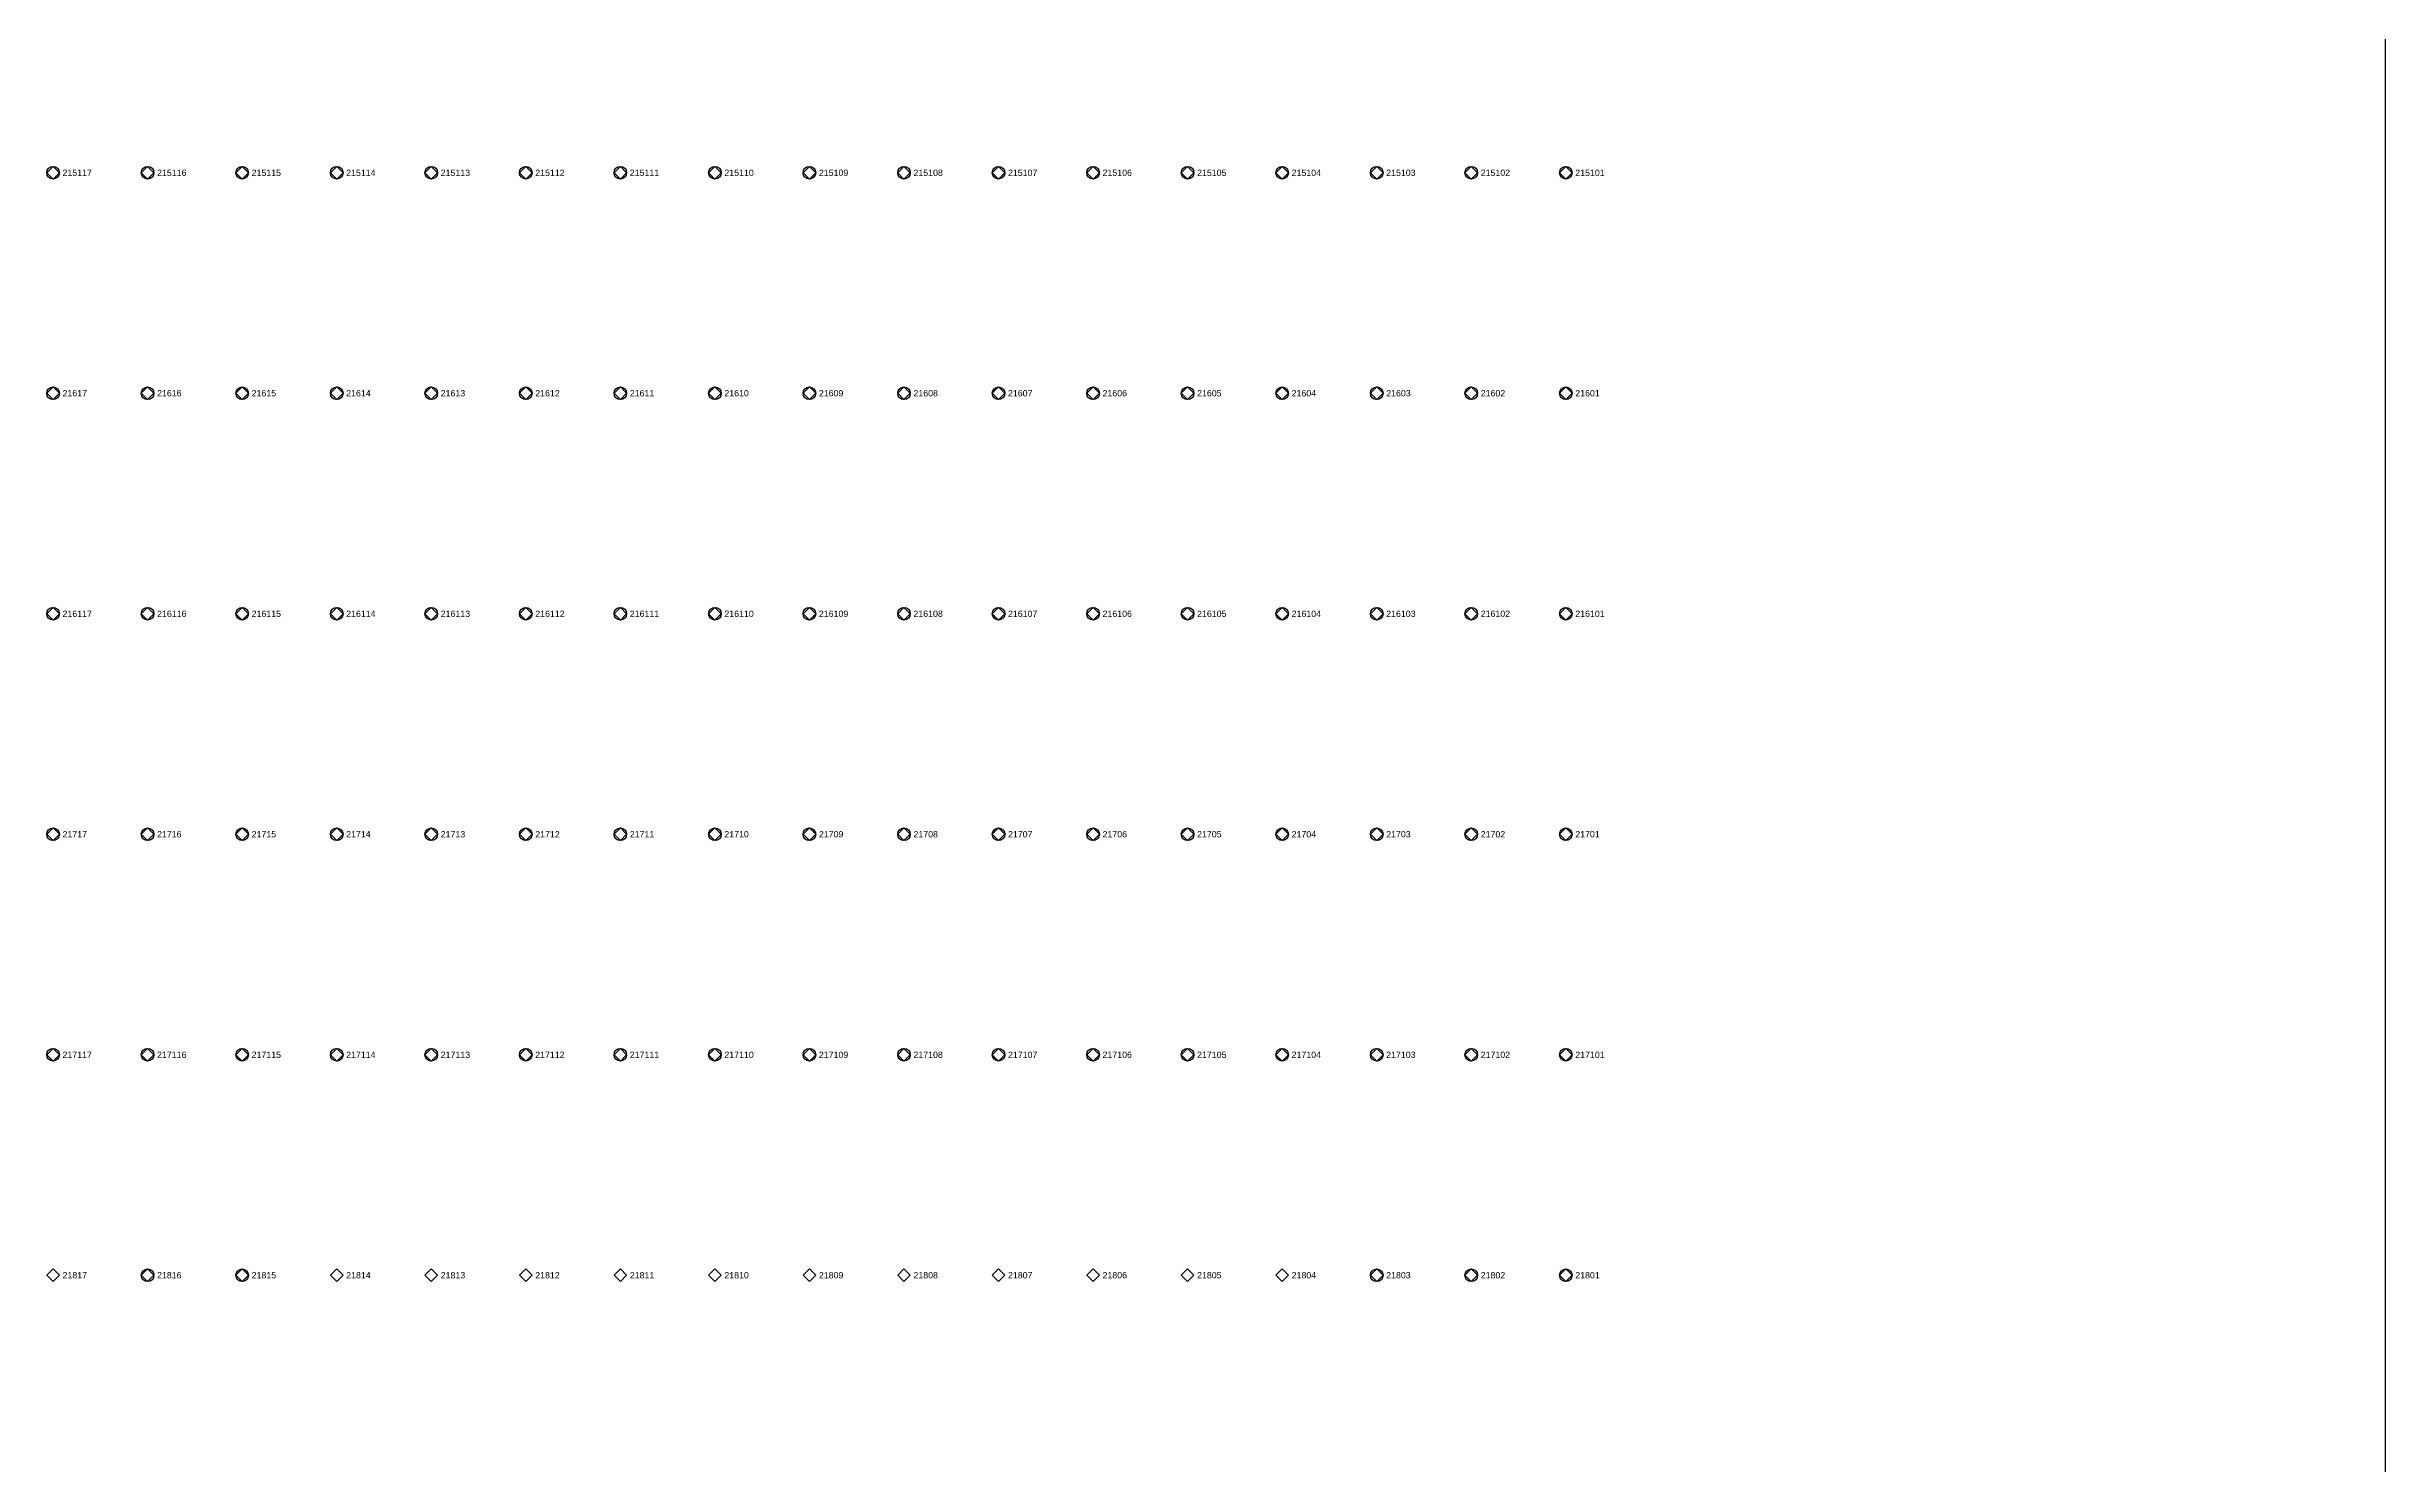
# Model space of a CAD drawing. Extents: x -5 to 376, y -217 to 241.
# Drawn here: x 282 to 376.2, y -102.3 to -45.1 of the extents above; entities that cross this region are included whole.
import ezdxf

# ---------------------------------------------------------------- set-up
doc = ezdxf.new("R2010")
doc.units = 0
for name, color, linetype in [('FIXTURE_INTERFACE_PIN', 4, 'CONTINUOUS'), ('FIXTURE_OUTLINE', 144, 'CONTINUOUS'), ('TESTER_INTERFACE_PIN', 144, 'CONTINUOUS'), ('TESTER_INTERFACE_PIN_LABEL', 144, 'CONTINUOUS')]:
    doc.layers.add(name, color=color, linetype=linetype)
doc.styles.get("Standard").update_dxf_attribs({"font": 'arial.ttf'})

msp = doc.modelspace()

# ---------------------------------------------------------------- linework, layer by layer
at = {"layer": 'FIXTURE_INTERFACE_PIN'}
for centre in [(282.22194, -50.2285), (286.03194, -50.2285), (289.84194, -50.2285), (293.65194, -50.2285), (297.46194, -50.2285), (301.27194, -50.2285), (305.08194, -50.2285), (308.89194, -50.2285), (312.70194, -50.2285), (316.51194, -50.2285), (320.32194, -50.2285), (324.13194, -50.2285), (327.94194, -50.2285), (331.75194, -50.2285), (335.56194, -50.2285), (339.37194, -50.2285), (343.18194, -50.2285), (282.22194, -59.1185), (286.03194, -59.1185), (289.84194, -59.1185), (293.65194, -59.1185), (297.46194, -59.1185), (301.27194, -59.1185), (305.08194, -59.1185), (308.89194, -59.1185), (312.70194, -59.1185), (316.51194, -59.1185), (320.32194, -59.1185), (324.13194, -59.1185), (327.94194, -59.1185), (331.75194, -59.1185), (335.56194, -59.1185), (339.37194, -59.1185), (343.18194, -59.1185), (282.22194, -68.0085), (286.03194, -68.0085), (289.84194, -68.0085), (293.65194, -68.0085), (297.46194, -68.0085), (301.27194, -68.0085), (305.08194, -68.0085), (308.89194, -68.0085), (312.70194, -68.0085), (316.51194, -68.0085), (320.32194, -68.0085), (324.13194, -68.0085), (327.94194, -68.0085), (331.75194, -68.0085), (335.56194, -68.0085), (339.37194, -68.0085), (343.18194, -68.0085), (282.22194, -76.8985), (286.03194, -76.8985), (289.84194, -76.8985), (293.65194, -76.8985), (297.46194, -76.8985), (301.27194, -76.8985), (305.08194, -76.8985), (308.89194, -76.8985), (312.70194, -76.8985), (316.51194, -76.8985), (320.32194, -76.8985), (324.13194, -76.8985), (327.94194, -76.8985), (331.75194, -76.8985), (335.56194, -76.8985), (339.37194, -76.8985), (343.18194, -76.8985), (282.22194, -85.7885), (286.03194, -85.7885), (289.84194, -85.7885), (293.65194, -85.7885), (297.46194, -85.7885), (301.27194, -85.7885), (305.08194, -85.7885), (308.89194, -85.7885), (312.70194, -85.7885), (316.51194, -85.7885), (320.32194, -85.7885), (324.13194, -85.7885), (327.94194, -85.7885), (331.75194, -85.7885), (335.56194, -85.7885), (339.37194, -85.7885), (343.18194, -85.7885), (286.03194, -94.6785), (289.84194, -94.6785), (335.56194, -94.6785), (339.37194, -94.6785), (343.18194, -94.6785)]:
    msp.add_circle(centre, 0.254, dxfattribs=at)
at = {"layer": 'FIXTURE_OUTLINE'}
msp.add_line((376.20194, 240.6015), (376.20194, -216.5985), dxfattribs=at)
at = {"layer": 'TESTER_INTERFACE_PIN'}
for p, q in [((282.22194, -49.9745), (281.96794, -50.2285)), ((281.96794, -50.2285), (282.22194, -50.4825)), ((282.47594, -50.2285), (282.22194, -49.9745)), ((282.22194, -50.4825), (282.47594, -50.2285)), ((286.03194, -49.9745), (285.77794, -50.2285)), ((285.77794, -50.2285), (286.03194, -50.4825)), ((286.28594, -50.2285), (286.03194, -49.9745)), ((286.03194, -50.4825), (286.28594, -50.2285)), ((289.84194, -49.9745), (289.58794, -50.2285)), ((289.58794, -50.2285), (289.84194, -50.4825)), ((290.09594, -50.2285), (289.84194, -49.9745)), ((289.84194, -50.4825), (290.09594, -50.2285)), ((293.65194, -49.9745), (293.39794, -50.2285)), ((293.39794, -50.2285), (293.65194, -50.4825)), ((293.90594, -50.2285), (293.65194, -49.9745)), ((293.65194, -50.4825), (293.90594, -50.2285)), ((297.46194, -49.9745), (297.20794, -50.2285)), ((297.20794, -50.2285), (297.46194, -50.4825)), ((297.71594, -50.2285), (297.46194, -49.9745)), ((297.46194, -50.4825), (297.71594, -50.2285)), ((301.27194, -49.9745), (301.01794, -50.2285)), ((301.01794, -50.2285), (301.27194, -50.4825)), ((301.52594, -50.2285), (301.27194, -49.9745)), ((301.27194, -50.4825), (301.52594, -50.2285)), ((305.08194, -49.9745), (304.82794, -50.2285)), ((304.82794, -50.2285), (305.08194, -50.4825)), ((305.33594, -50.2285), (305.08194, -49.9745)), ((305.08194, -50.4825), (305.33594, -50.2285)), ((308.89194, -49.9745), (308.63794, -50.2285)), ((308.63794, -50.2285), (308.89194, -50.4825)), ((309.14594, -50.2285), (308.89194, -49.9745)), ((308.89194, -50.4825), (309.14594, -50.2285)), ((312.70194, -49.9745), (312.44794, -50.2285)), ((312.44794, -50.2285), (312.70194, -50.4825)), ((312.95594, -50.2285), (312.70194, -49.9745)), ((312.70194, -50.4825), (312.95594, -50.2285)), ((316.51194, -49.9745), (316.25794, -50.2285)), ((316.25794, -50.2285), (316.51194, -50.4825)), ((316.76594, -50.2285), (316.51194, -49.9745)), ((316.51194, -50.4825), (316.76594, -50.2285)), ((320.32194, -49.9745), (320.06794, -50.2285)), ((320.06794, -50.2285), (320.32194, -50.4825)), ((320.57594, -50.2285), (320.32194, -49.9745)), ((320.32194, -50.4825), (320.57594, -50.2285)), ((324.13194, -49.9745), (323.87794, -50.2285)), ((323.87794, -50.2285), (324.13194, -50.4825)), ((324.38594, -50.2285), (324.13194, -49.9745)), ((324.13194, -50.4825), (324.38594, -50.2285)), ((327.94194, -49.9745), (327.68794, -50.2285)), ((327.68794, -50.2285), (327.94194, -50.4825)), ((328.19594, -50.2285), (327.94194, -49.9745)), ((327.94194, -50.4825), (328.19594, -50.2285)), ((331.75194, -49.9745), (331.49794, -50.2285)), ((331.49794, -50.2285), (331.75194, -50.4825)), ((332.00594, -50.2285), (331.75194, -49.9745)), ((331.75194, -50.4825), (332.00594, -50.2285)), ((335.56194, -49.9745), (335.30794, -50.2285)), ((335.30794, -50.2285), (335.56194, -50.4825)), ((335.81594, -50.2285), (335.56194, -49.9745)), ((335.56194, -50.4825), (335.81594, -50.2285)), ((339.37194, -49.9745), (339.11794, -50.2285)), ((339.11794, -50.2285), (339.37194, -50.4825)), ((339.62594, -50.2285), (339.37194, -49.9745)), ((339.37194, -50.4825), (339.62594, -50.2285)), ((343.18194, -49.9745), (342.92794, -50.2285)), ((342.92794, -50.2285), (343.18194, -50.4825)), ((343.43594, -50.2285), (343.18194, -49.9745)), ((343.18194, -50.4825), (343.43594, -50.2285)), ((282.22194, -58.8645), (281.96794, -59.1185)), ((281.96794, -59.1185), (282.22194, -59.3725)), ((282.47594, -59.1185), (282.22194, -58.8645)), ((282.22194, -59.3725), (282.47594, -59.1185)), ((286.03194, -58.8645), (285.77794, -59.1185)), ((285.77794, -59.1185), (286.03194, -59.3725)), ((286.28594, -59.1185), (286.03194, -58.8645)), ((286.03194, -59.3725), (286.28594, -59.1185)), ((289.84194, -58.8645), (289.58794, -59.1185)), ((289.58794, -59.1185), (289.84194, -59.3725)), ((290.09594, -59.1185), (289.84194, -58.8645)), ((289.84194, -59.3725), (290.09594, -59.1185)), ((293.65194, -58.8645), (293.39794, -59.1185)), ((293.39794, -59.1185), (293.65194, -59.3725)), ((293.90594, -59.1185), (293.65194, -58.8645)), ((293.65194, -59.3725), (293.90594, -59.1185)), ((297.46194, -58.8645), (297.20794, -59.1185)), ((297.20794, -59.1185), (297.46194, -59.3725)), ((297.71594, -59.1185), (297.46194, -58.8645)), ((297.46194, -59.3725), (297.71594, -59.1185)), ((301.27194, -58.8645), (301.01794, -59.1185)), ((301.01794, -59.1185), (301.27194, -59.3725)), ((301.52594, -59.1185), (301.27194, -58.8645)), ((301.27194, -59.3725), (301.52594, -59.1185)), ((305.08194, -58.8645), (304.82794, -59.1185)), ((304.82794, -59.1185), (305.08194, -59.3725)), ((305.33594, -59.1185), (305.08194, -58.8645)), ((305.08194, -59.3725), (305.33594, -59.1185)), ((308.89194, -58.8645), (308.63794, -59.1185)), ((308.63794, -59.1185), (308.89194, -59.3725)), ((309.14594, -59.1185), (308.89194, -58.8645)), ((308.89194, -59.3725), (309.14594, -59.1185)), ((312.70194, -58.8645), (312.44794, -59.1185)), ((312.44794, -59.1185), (312.70194, -59.3725)), ((312.95594, -59.1185), (312.70194, -58.8645)), ((312.70194, -59.3725), (312.95594, -59.1185)), ((316.51194, -58.8645), (316.25794, -59.1185)), ((316.25794, -59.1185), (316.51194, -59.3725)), ((316.76594, -59.1185), (316.51194, -58.8645)), ((316.51194, -59.3725), (316.76594, -59.1185)), ((320.32194, -58.8645), (320.06794, -59.1185)), ((320.06794, -59.1185), (320.32194, -59.3725)), ((320.57594, -59.1185), (320.32194, -58.8645)), ((320.32194, -59.3725), (320.57594, -59.1185)), ((324.13194, -58.8645), (323.87794, -59.1185)), ((323.87794, -59.1185), (324.13194, -59.3725)), ((324.38594, -59.1185), (324.13194, -58.8645)), ((324.13194, -59.3725), (324.38594, -59.1185)), ((327.94194, -58.8645), (327.68794, -59.1185)), ((327.68794, -59.1185), (327.94194, -59.3725)), ((328.19594, -59.1185), (327.94194, -58.8645)), ((327.94194, -59.3725), (328.19594, -59.1185)), ((331.75194, -58.8645), (331.49794, -59.1185)), ((331.49794, -59.1185), (331.75194, -59.3725)), ((332.00594, -59.1185), (331.75194, -58.8645)), ((331.75194, -59.3725), (332.00594, -59.1185)), ((335.56194, -58.8645), (335.30794, -59.1185)), ((335.30794, -59.1185), (335.56194, -59.3725)), ((335.81594, -59.1185), (335.56194, -58.8645)), ((335.56194, -59.3725), (335.81594, -59.1185)), ((339.37194, -58.8645), (339.11794, -59.1185)), ((339.11794, -59.1185), (339.37194, -59.3725)), ((339.62594, -59.1185), (339.37194, -58.8645)), ((339.37194, -59.3725), (339.62594, -59.1185)), ((343.18194, -58.8645), (342.92794, -59.1185)), ((342.92794, -59.1185), (343.18194, -59.3725)), ((343.43594, -59.1185), (343.18194, -58.8645)), ((343.18194, -59.3725), (343.43594, -59.1185)), ((282.22194, -67.7545), (281.96794, -68.0085)), ((282.47594, -68.0085), (282.22194, -67.7545)), ((286.03194, -67.7545), (285.77794, -68.0085)), ((286.28594, -68.0085), (286.03194, -67.7545)), ((289.84194, -67.7545), (289.58794, -68.0085)), ((290.09594, -68.0085), (289.84194, -67.7545)), ((293.65194, -67.7545), (293.39794, -68.0085)), ((293.90594, -68.0085), (293.65194, -67.7545)), ((297.46194, -67.7545), (297.20794, -68.0085)), ((297.71594, -68.0085), (297.46194, -67.7545)), ((301.27194, -67.7545), (301.01794, -68.0085)), ((301.52594, -68.0085), (301.27194, -67.7545)), ((305.08194, -67.7545), (304.82794, -68.0085)), ((305.33594, -68.0085), (305.08194, -67.7545)), ((308.89194, -67.7545), (308.63794, -68.0085)), ((309.14594, -68.0085), (308.89194, -67.7545)), ((312.70194, -67.7545), (312.44794, -68.0085)), ((312.95594, -68.0085), (312.70194, -67.7545)), ((316.51194, -67.7545), (316.25794, -68.0085)), ((316.76594, -68.0085), (316.51194, -67.7545)), ((320.32194, -67.7545), (320.06794, -68.0085)), ((320.57594, -68.0085), (320.32194, -67.7545)), ((324.13194, -67.7545), (323.87794, -68.0085)), ((324.38594, -68.0085), (324.13194, -67.7545)), ((327.94194, -67.7545), (327.68794, -68.0085)), ((328.19594, -68.0085), (327.94194, -67.7545)), ((331.75194, -67.7545), (331.49794, -68.0085)), ((332.00594, -68.0085), (331.75194, -67.7545)), ((335.56194, -67.7545), (335.30794, -68.0085)), ((335.81594, -68.0085), (335.56194, -67.7545)), ((339.37194, -67.7545), (339.11794, -68.0085)), ((339.62594, -68.0085), (339.37194, -67.7545)), ((343.18194, -67.7545), (342.92794, -68.0085)), ((343.43594, -68.0085), (343.18194, -67.7545)), ((281.96794, -68.0085), (282.22194, -68.2625)), ((282.22194, -68.2625), (282.47594, -68.0085)), ((285.77794, -68.0085), (286.03194, -68.2625)), ((286.03194, -68.2625), (286.28594, -68.0085)), ((289.58794, -68.0085), (289.84194, -68.2625)), ((289.84194, -68.2625), (290.09594, -68.0085)), ((293.39794, -68.0085), (293.65194, -68.2625)), ((293.65194, -68.2625), (293.90594, -68.0085)), ((297.20794, -68.0085), (297.46194, -68.2625)), ((297.46194, -68.2625), (297.71594, -68.0085)), ((301.01794, -68.0085), (301.27194, -68.2625)), ((301.27194, -68.2625), (301.52594, -68.0085)), ((304.82794, -68.0085), (305.08194, -68.2625)), ((305.08194, -68.2625), (305.33594, -68.0085)), ((308.63794, -68.0085), (308.89194, -68.2625)), ((308.89194, -68.2625), (309.14594, -68.0085)), ((312.44794, -68.0085), (312.70194, -68.2625)), ((312.70194, -68.2625), (312.95594, -68.0085)), ((316.25794, -68.0085), (316.51194, -68.2625)), ((316.51194, -68.2625), (316.76594, -68.0085)), ((320.06794, -68.0085), (320.32194, -68.2625)), ((320.32194, -68.2625), (320.57594, -68.0085)), ((323.87794, -68.0085), (324.13194, -68.2625)), ((324.13194, -68.2625), (324.38594, -68.0085)), ((327.68794, -68.0085), (327.94194, -68.2625)), ((327.94194, -68.2625), (328.19594, -68.0085)), ((331.49794, -68.0085), (331.75194, -68.2625)), ((331.75194, -68.2625), (332.00594, -68.0085)), ((335.30794, -68.0085), (335.56194, -68.2625)), ((335.56194, -68.2625), (335.81594, -68.0085)), ((339.11794, -68.0085), (339.37194, -68.2625)), ((339.37194, -68.2625), (339.62594, -68.0085)), ((342.92794, -68.0085), (343.18194, -68.2625)), ((343.18194, -68.2625), (343.43594, -68.0085)), ((282.22194, -76.6445), (281.96794, -76.8985)), ((281.96794, -76.8985), (282.22194, -77.1525)), ((282.47594, -76.8985), (282.22194, -76.6445)), ((282.22194, -77.1525), (282.47594, -76.8985)), ((286.03194, -76.6445), (285.77794, -76.8985)), ((285.77794, -76.8985), (286.03194, -77.1525)), ((286.28594, -76.8985), (286.03194, -76.6445)), ((286.03194, -77.1525), (286.28594, -76.8985)), ((289.84194, -76.6445), (289.58794, -76.8985)), ((289.58794, -76.8985), (289.84194, -77.1525)), ((290.09594, -76.8985), (289.84194, -76.6445)), ((289.84194, -77.1525), (290.09594, -76.8985)), ((293.65194, -76.6445), (293.39794, -76.8985)), ((293.39794, -76.8985), (293.65194, -77.1525)), ((293.90594, -76.8985), (293.65194, -76.6445)), ((293.65194, -77.1525), (293.90594, -76.8985)), ((297.46194, -76.6445), (297.20794, -76.8985)), ((297.20794, -76.8985), (297.46194, -77.1525)), ((297.71594, -76.8985), (297.46194, -76.6445)), ((297.46194, -77.1525), (297.71594, -76.8985)), ((301.27194, -76.6445), (301.01794, -76.8985)), ((301.01794, -76.8985), (301.27194, -77.1525)), ((301.52594, -76.8985), (301.27194, -76.6445)), ((301.27194, -77.1525), (301.52594, -76.8985)), ((305.08194, -76.6445), (304.82794, -76.8985)), ((304.82794, -76.8985), (305.08194, -77.1525)), ((305.33594, -76.8985), (305.08194, -76.6445)), ((305.08194, -77.1525), (305.33594, -76.8985)), ((308.89194, -76.6445), (308.63794, -76.8985)), ((308.63794, -76.8985), (308.89194, -77.1525)), ((309.14594, -76.8985), (308.89194, -76.6445)), ((308.89194, -77.1525), (309.14594, -76.8985)), ((312.70194, -76.6445), (312.44794, -76.8985)), ((312.44794, -76.8985), (312.70194, -77.1525)), ((312.95594, -76.8985), (312.70194, -76.6445)), ((312.70194, -77.1525), (312.95594, -76.8985)), ((316.51194, -76.6445), (316.25794, -76.8985)), ((316.25794, -76.8985), (316.51194, -77.1525)), ((316.76594, -76.8985), (316.51194, -76.6445)), ((316.51194, -77.1525), (316.76594, -76.8985)), ((320.32194, -76.6445), (320.06794, -76.8985)), ((320.06794, -76.8985), (320.32194, -77.1525)), ((320.57594, -76.8985), (320.32194, -76.6445)), ((320.32194, -77.1525), (320.57594, -76.8985)), ((324.13194, -76.6445), (323.87794, -76.8985)), ((323.87794, -76.8985), (324.13194, -77.1525)), ((324.38594, -76.8985), (324.13194, -76.6445)), ((324.13194, -77.1525), (324.38594, -76.8985)), ((327.94194, -76.6445), (327.68794, -76.8985)), ((327.68794, -76.8985), (327.94194, -77.1525)), ((328.19594, -76.8985), (327.94194, -76.6445)), ((327.94194, -77.1525), (328.19594, -76.8985)), ((331.75194, -76.6445), (331.49794, -76.8985)), ((331.49794, -76.8985), (331.75194, -77.1525)), ((332.00594, -76.8985), (331.75194, -76.6445)), ((331.75194, -77.1525), (332.00594, -76.8985)), ((335.56194, -76.6445), (335.30794, -76.8985)), ((335.30794, -76.8985), (335.56194, -77.1525)), ((335.81594, -76.8985), (335.56194, -76.6445)), ((335.56194, -77.1525), (335.81594, -76.8985)), ((339.37194, -76.6445), (339.11794, -76.8985)), ((339.11794, -76.8985), (339.37194, -77.1525)), ((339.62594, -76.8985), (339.37194, -76.6445)), ((339.37194, -77.1525), (339.62594, -76.8985)), ((343.18194, -76.6445), (342.92794, -76.8985)), ((342.92794, -76.8985), (343.18194, -77.1525)), ((343.43594, -76.8985), (343.18194, -76.6445)), ((343.18194, -77.1525), (343.43594, -76.8985)), ((282.22194, -85.5345), (281.96794, -85.7885)), ((282.47594, -85.7885), (282.22194, -85.5345)), ((286.03194, -85.5345), (285.77794, -85.7885)), ((286.28594, -85.7885), (286.03194, -85.5345)), ((289.84194, -85.5345), (289.58794, -85.7885)), ((290.09594, -85.7885), (289.84194, -85.5345)), ((293.65194, -85.5345), (293.39794, -85.7885)), ((293.90594, -85.7885), (293.65194, -85.5345)), ((297.46194, -85.5345), (297.20794, -85.7885)), ((297.71594, -85.7885), (297.46194, -85.5345)), ((301.27194, -85.5345), (301.01794, -85.7885)), ((301.52594, -85.7885), (301.27194, -85.5345)), ((305.08194, -85.5345), (304.82794, -85.7885)), ((305.33594, -85.7885), (305.08194, -85.5345)), ((308.89194, -85.5345), (308.63794, -85.7885)), ((309.14594, -85.7885), (308.89194, -85.5345)), ((312.70194, -85.5345), (312.44794, -85.7885)), ((312.95594, -85.7885), (312.70194, -85.5345)), ((316.51194, -85.5345), (316.25794, -85.7885)), ((316.76594, -85.7885), (316.51194, -85.5345)), ((320.32194, -85.5345), (320.06794, -85.7885)), ((320.57594, -85.7885), (320.32194, -85.5345)), ((324.13194, -85.5345), (323.87794, -85.7885)), ((324.38594, -85.7885), (324.13194, -85.5345)), ((327.94194, -85.5345), (327.68794, -85.7885)), ((328.19594, -85.7885), (327.94194, -85.5345)), ((331.75194, -85.5345), (331.49794, -85.7885)), ((332.00594, -85.7885), (331.75194, -85.5345)), ((335.56194, -85.5345), (335.30794, -85.7885)), ((335.81594, -85.7885), (335.56194, -85.5345)), ((339.37194, -85.5345), (339.11794, -85.7885)), ((339.62594, -85.7885), (339.37194, -85.5345)), ((343.18194, -85.5345), (342.92794, -85.7885)), ((343.43594, -85.7885), (343.18194, -85.5345)), ((281.96794, -85.7885), (282.22194, -86.0425)), ((282.22194, -86.0425), (282.47594, -85.7885)), ((285.77794, -85.7885), (286.03194, -86.0425)), ((286.03194, -86.0425), (286.28594, -85.7885)), ((289.58794, -85.7885), (289.84194, -86.0425)), ((289.84194, -86.0425), (290.09594, -85.7885)), ((293.39794, -85.7885), (293.65194, -86.0425)), ((293.65194, -86.0425), (293.90594, -85.7885)), ((297.20794, -85.7885), (297.46194, -86.0425)), ((297.46194, -86.0425), (297.71594, -85.7885)), ((301.01794, -85.7885), (301.27194, -86.0425)), ((301.27194, -86.0425), (301.52594, -85.7885)), ((304.82794, -85.7885), (305.08194, -86.0425)), ((305.08194, -86.0425), (305.33594, -85.7885)), ((308.63794, -85.7885), (308.89194, -86.0425)), ((308.89194, -86.0425), (309.14594, -85.7885)), ((312.44794, -85.7885), (312.70194, -86.0425)), ((312.70194, -86.0425), (312.95594, -85.7885)), ((316.25794, -85.7885), (316.51194, -86.0425)), ((316.51194, -86.0425), (316.76594, -85.7885)), ((320.06794, -85.7885), (320.32194, -86.0425)), ((320.32194, -86.0425), (320.57594, -85.7885)), ((323.87794, -85.7885), (324.13194, -86.0425)), ((324.13194, -86.0425), (324.38594, -85.7885)), ((327.68794, -85.7885), (327.94194, -86.0425)), ((327.94194, -86.0425), (328.19594, -85.7885)), ((331.49794, -85.7885), (331.75194, -86.0425)), ((331.75194, -86.0425), (332.00594, -85.7885)), ((335.30794, -85.7885), (335.56194, -86.0425)), ((335.56194, -86.0425), (335.81594, -85.7885)), ((339.11794, -85.7885), (339.37194, -86.0425)), ((339.37194, -86.0425), (339.62594, -85.7885)), ((342.92794, -85.7885), (343.18194, -86.0425)), ((343.18194, -86.0425), (343.43594, -85.7885)), ((282.22194, -94.4245), (281.96794, -94.6785)), ((281.96794, -94.6785), (282.22194, -94.9325)), ((282.47594, -94.6785), (282.22194, -94.4245)), ((282.22194, -94.9325), (282.47594, -94.6785)), ((286.03194, -94.4245), (285.77794, -94.6785)), ((285.77794, -94.6785), (286.03194, -94.9325)), ((286.28594, -94.6785), (286.03194, -94.4245)), ((286.03194, -94.9325), (286.28594, -94.6785)), ((289.84194, -94.4245), (289.58794, -94.6785)), ((289.58794, -94.6785), (289.84194, -94.9325)), ((290.09594, -94.6785), (289.84194, -94.4245)), ((289.84194, -94.9325), (290.09594, -94.6785)), ((293.65194, -94.4245), (293.39794, -94.6785)), ((293.39794, -94.6785), (293.65194, -94.9325)), ((293.90594, -94.6785), (293.65194, -94.4245)), ((293.65194, -94.9325), (293.90594, -94.6785)), ((297.46194, -94.4245), (297.20794, -94.6785)), ((297.20794, -94.6785), (297.46194, -94.9325)), ((297.71594, -94.6785), (297.46194, -94.4245)), ((297.46194, -94.9325), (297.71594, -94.6785)), ((301.27194, -94.4245), (301.01794, -94.6785)), ((301.01794, -94.6785), (301.27194, -94.9325)), ((301.52594, -94.6785), (301.27194, -94.4245)), ((301.27194, -94.9325), (301.52594, -94.6785)), ((305.08194, -94.4245), (304.82794, -94.6785)), ((304.82794, -94.6785), (305.08194, -94.9325)), ((305.33594, -94.6785), (305.08194, -94.4245)), ((305.08194, -94.9325), (305.33594, -94.6785)), ((308.89194, -94.4245), (308.63794, -94.6785)), ((308.63794, -94.6785), (308.89194, -94.9325)), ((309.14594, -94.6785), (308.89194, -94.4245)), ((308.89194, -94.9325), (309.14594, -94.6785)), ((312.70194, -94.4245), (312.44794, -94.6785)), ((312.44794, -94.6785), (312.70194, -94.9325)), ((312.95594, -94.6785), (312.70194, -94.4245)), ((312.70194, -94.9325), (312.95594, -94.6785)), ((316.51194, -94.4245), (316.25794, -94.6785)), ((316.25794, -94.6785), (316.51194, -94.9325)), ((316.76594, -94.6785), (316.51194, -94.4245)), ((316.51194, -94.9325), (316.76594, -94.6785)), ((320.32194, -94.4245), (320.06794, -94.6785)), ((320.06794, -94.6785), (320.32194, -94.9325)), ((320.57594, -94.6785), (320.32194, -94.4245)), ((320.32194, -94.9325), (320.57594, -94.6785)), ((324.13194, -94.4245), (323.87794, -94.6785)), ((323.87794, -94.6785), (324.13194, -94.9325)), ((324.38594, -94.6785), (324.13194, -94.4245)), ((324.13194, -94.9325), (324.38594, -94.6785)), ((327.94194, -94.4245), (327.68794, -94.6785)), ((327.68794, -94.6785), (327.94194, -94.9325)), ((328.19594, -94.6785), (327.94194, -94.4245)), ((327.94194, -94.9325), (328.19594, -94.6785)), ((331.75194, -94.4245), (331.49794, -94.6785)), ((331.49794, -94.6785), (331.75194, -94.9325)), ((332.00594, -94.6785), (331.75194, -94.4245)), ((331.75194, -94.9325), (332.00594, -94.6785)), ((335.56194, -94.4245), (335.30794, -94.6785)), ((335.30794, -94.6785), (335.56194, -94.9325)), ((335.81594, -94.6785), (335.56194, -94.4245)), ((335.56194, -94.9325), (335.81594, -94.6785)), ((339.37194, -94.4245), (339.11794, -94.6785)), ((339.11794, -94.6785), (339.37194, -94.9325)), ((339.62594, -94.6785), (339.37194, -94.4245)), ((339.37194, -94.9325), (339.62594, -94.6785)), ((343.18194, -94.4245), (342.92794, -94.6785)), ((342.92794, -94.6785), (343.18194, -94.9325)), ((343.43594, -94.6785), (343.18194, -94.4245)), ((343.18194, -94.9325), (343.43594, -94.6785))]:
    msp.add_line(p, q, dxfattribs=at)

# ---------------------------------------------------------------- texts
at = {"layer": 'TESTER_INTERFACE_PIN_LABEL'}
for s, p in [('215117', (282.60294, -50.3555)), ('215116', (286.41294, -50.3555)), ('215115', (290.22294, -50.3555)), ('215114', (294.03294, -50.3555)), ('215113', (297.84294, -50.3555)), ('215112', (301.65294, -50.3555)), ('215111', (305.46294, -50.3555)), ('215110', (309.27294, -50.3555)), ('215109', (313.08294, -50.3555)), ('215108', (316.89294, -50.3555)), ('215107', (320.70294, -50.3555)), ('215106', (324.51294, -50.3555)), ('215105', (328.32294, -50.3555)), ('215104', (332.13294, -50.3555)), ('215103', (335.94294, -50.3555)), ('215102', (339.75294, -50.3555)), ('215101', (343.56294, -50.3555)), ('21617', (282.60294, -59.2455)), ('21616', (286.41294, -59.2455)), ('21615', (290.22294, -59.2455)), ('21614', (294.03294, -59.2455)), ('21613', (297.84294, -59.2455)), ('21612', (301.65294, -59.2455)), ('21611', (305.46294, -59.2455)), ('21610', (309.27294, -59.2455)), ('21609', (313.08294, -59.2455)), ('21608', (316.89294, -59.2455)), ('21607', (320.70294, -59.2455)), ('21606', (324.51294, -59.2455)), ('21605', (328.32294, -59.2455)), ('21604', (332.13294, -59.2455)), ('21603', (335.94294, -59.2455)), ('21602', (339.75294, -59.2455)), ('21601', (343.56294, -59.2455)), ('216117', (282.60294, -68.1355)), ('216116', (286.41294, -68.1355)), ('216115', (290.22294, -68.1355)), ('216114', (294.03294, -68.1355)), ('216113', (297.84294, -68.1355)), ('216112', (301.65294, -68.1355)), ('216111', (305.46294, -68.1355)), ('216110', (309.27294, -68.1355)), ('216109', (313.08294, -68.1355)), ('216108', (316.89294, -68.1355)), ('216107', (320.70294, -68.1355)), ('216106', (324.51294, -68.1355)), ('216105', (328.32294, -68.1355)), ('216104', (332.13294, -68.1355)), ('216103', (335.94294, -68.1355)), ('216102', (339.75294, -68.1355)), ('216101', (343.56294, -68.1355)), ('21717', (282.60294, -77.0255)), ('21716', (286.41294, -77.0255)), ('21715', (290.22294, -77.0255)), ('21714', (294.03294, -77.0255)), ('21713', (297.84294, -77.0255)), ('21712', (301.65294, -77.0255)), ('21711', (305.46294, -77.0255)), ('21710', (309.27294, -77.0255)), ('21709', (313.08294, -77.0255)), ('21708', (316.89294, -77.0255)), ('21707', (320.70294, -77.0255)), ('21706', (324.51294, -77.0255)), ('21705', (328.32294, -77.0255)), ('21704', (332.13294, -77.0255)), ('21703', (335.94294, -77.0255)), ('21702', (339.75294, -77.0255)), ('21701', (343.56294, -77.0255)), ('217117', (282.60294, -85.9155)), ('217116', (286.41294, -85.9155)), ('217115', (290.22294, -85.9155)), ('217114', (294.03294, -85.9155)), ('217113', (297.84294, -85.9155)), ('217112', (301.65294, -85.9155)), ('217111', (305.46294, -85.9155)), ('217110', (309.27294, -85.9155)), ('217109', (313.08294, -85.9155)), ('217108', (316.89294, -85.9155)), ('217107', (320.70294, -85.9155)), ('217106', (324.51294, -85.9155)), ('217105', (328.32294, -85.9155)), ('217104', (332.13294, -85.9155)), ('217103', (335.94294, -85.9155)), ('217102', (339.75294, -85.9155)), ('217101', (343.56294, -85.9155)), ('21817', (282.60294, -94.8055)), ('21816', (286.41294, -94.8055)), ('21815', (290.22294, -94.8055)), ('21814', (294.03294, -94.8055)), ('21813', (297.84294, -94.8055)), ('21812', (301.65294, -94.8055)), ('21811', (305.46294, -94.8055)), ('21810', (309.27294, -94.8055)), ('21809', (313.08294, -94.8055)), ('21808', (316.89294, -94.8055)), ('21807', (320.70294, -94.8055)), ('21806', (324.51294, -94.8055)), ('21805', (328.32294, -94.8055)), ('21804', (332.13294, -94.8055)), ('21803', (335.94294, -94.8055)), ('21802', (339.75294, -94.8055)), ('21801', (343.56294, -94.8055))]:
    msp.add_text(s, height=0.254, dxfattribs=at).set_placement(p)

doc.saveas('drawing.dxf')
